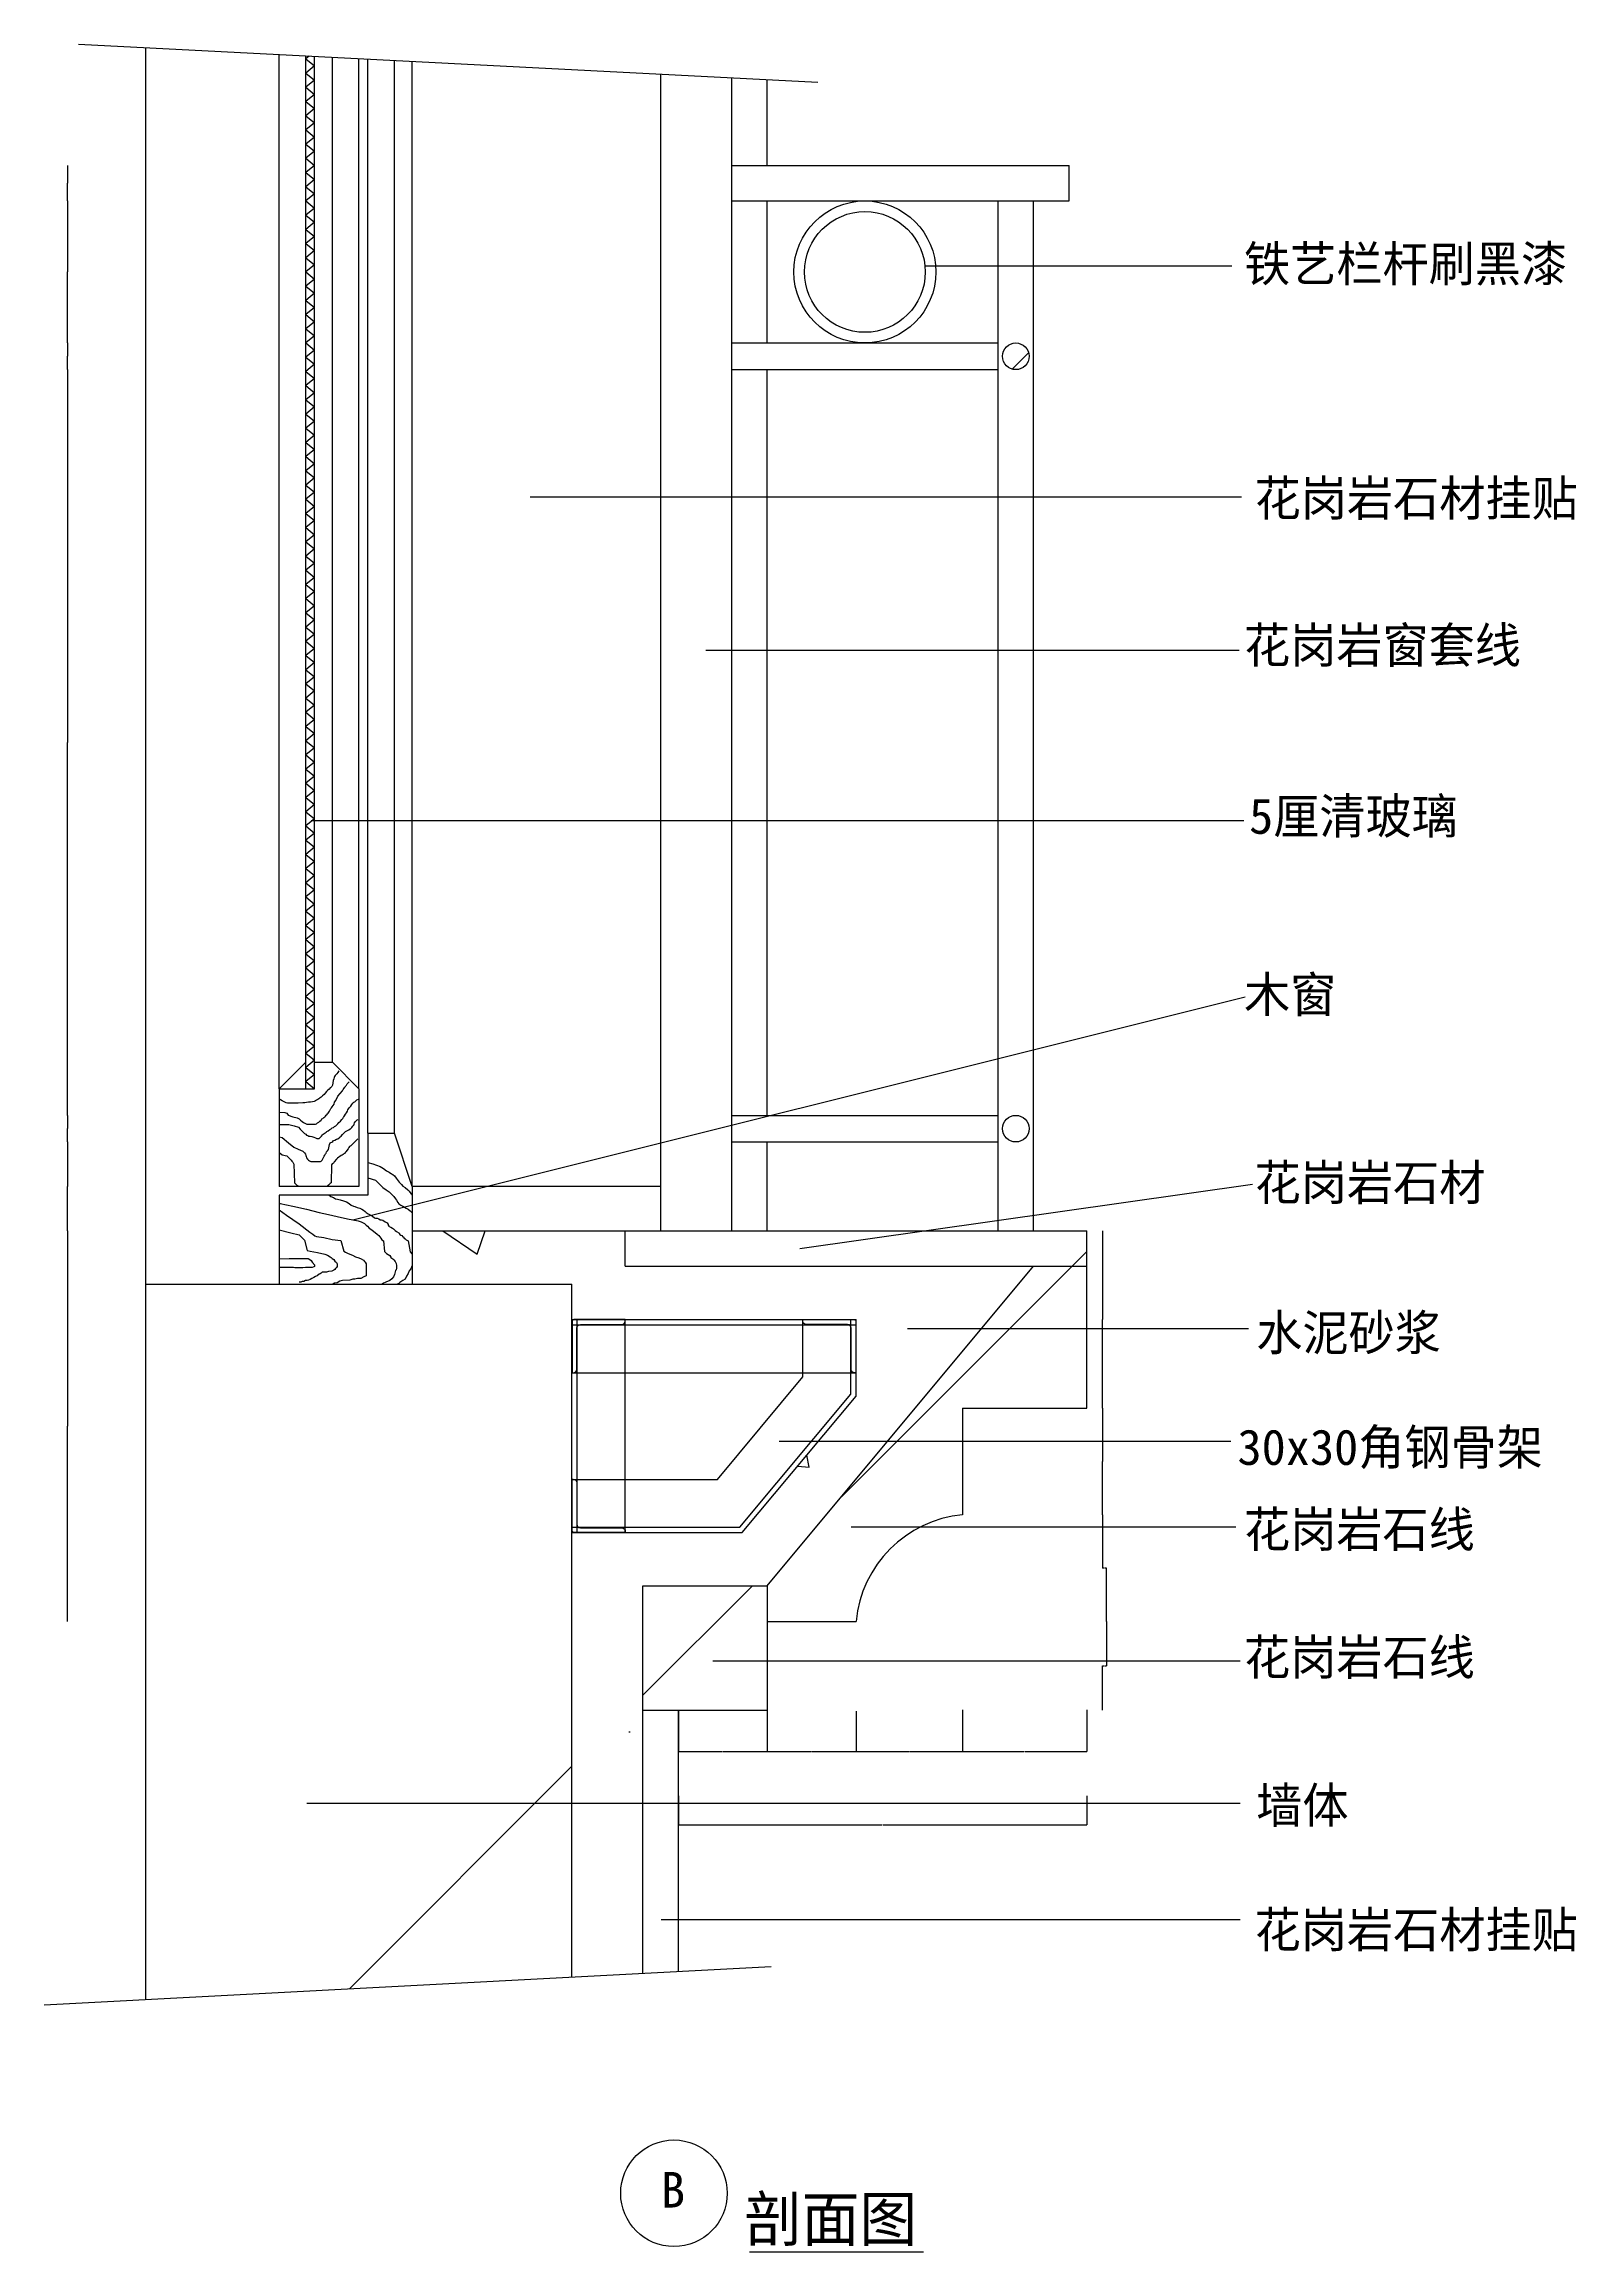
# Model space of a CAD drawing. Header units: metres. Extents: x 279 to 9021, y 399 to 11254.
# Drawn here: x 279 to 4594, y 399 to 6616 of the extents above; entities that cross this region are included whole.
import ezdxf

# ---------------------------------------------------------------- set-up
doc = ezdxf.new("R2010")
doc.units = ezdxf.units.M
for name, color, linetype in [('2', 2, 'Continuous'), ('3', 3, 'Continuous'), ('4', 4, 'Continuous'), ('7', 7, 'Continuous'), ('BH', 3, 'Continuous'), ('DIM', 3, 'Continuous'), ('TEXT', 3, 'Continuous')]:
    doc.layers.add(name, color=color, linetype=linetype)
doc.dimstyles.get("Standard").update_dxf_attribs({"dimtxt": 2.5, "dimasz": 2.5, "dimexe": 1.25, "dimexo": 0.625, "dimtad": 1, "dimcen": 2.5, "dimazin": 3, "dimtfac": 1, "dimtmove": 0, "dimatfit": 3})

# ---------------------------------------------------------------- blocks, each defined once
blk = doc.blocks.new('BH2')
at = {"layer": 'BH'}
blk.add_lwpolyline([(0, 32), (5, 28), (0, 24), (5, 20), (0, 16), (5, 12), (0, 8), (5, 4), (0, 0)], dxfattribs=at)
blk = doc.blocks.new('ST-L30')
at = {"layer": '4'}
blk.add_lwpolyline([(0, 1, 0.41), (1, 0), (30, 0), (30, 0.67, 0.41), (28, 2.67), (4.67, 2.67, -0.41), (2.67, 4.67), (2.67, 28, 0.41), (0.67, 30), (0, 30)], format="xyb", close=True, dxfattribs=at)
blk = doc.blocks.new('*D3')
for p, q in [((344.69, 5736.79), (344.44, 5736.79)), ((344.94, 5774.29), (344.94, 5736.79)), ((344.94, 5699.29), (344.94, 5736.79)), ((344.94, 5736.79), (344.94, 5736.79)), ((345.19, 5736.79), (345.44, 5736.79))]:
    blk.add_line(p, q)
at = {"layer": 'Defpoints'}
for p in [(344.94, 5774.29), (344.94, 5736.79), (344.94, 5699.29)]:
    blk.add_point(p, dxfattribs=at)
at = {"layer": 'DIM', "insert": (344.94, 5737.915), "char_height": 1, "attachment_point": 5}
blk.add_mtext('15', dxfattribs=at)
blk = doc.blocks.new('*D4')
for p, q in [((344.94, 6174.29), (344.94, 5974.29)), ((344.69, 5974.29), (344.44, 5974.29)), ((344.94, 5774.29), (344.94, 5974.29)), ((344.94, 5974.29), (344.94, 5974.29)), ((345.19, 5974.29), (345.44, 5974.29))]:
    blk.add_line(p, q)
at = {"layer": 'Defpoints'}
for p in [(344.94, 6174.29), (344.94, 5974.29), (344.94, 5774.29)]:
    blk.add_point(p, dxfattribs=at)
at = {"layer": 'DIM', "insert": (344.94, 5975.415), "char_height": 1, "attachment_point": 5}
blk.add_mtext('80', dxfattribs=at)
blk = doc.blocks.new('*D5')
for p, q in [((344.94, 3524.29), (344.94, 3399.29)), ((344.69, 3399.29), (344.44, 3399.29)), ((344.94, 3274.29), (344.94, 3399.29)), ((344.94, 3399.29), (344.94, 3399.29)), ((345.19, 3399.29), (345.44, 3399.29))]:
    blk.add_line(p, q)
at = {"layer": 'Defpoints'}
for p in [(344.94, 3524.29), (344.94, 3399.29), (344.94, 3274.29)]:
    blk.add_point(p, dxfattribs=at)
at = {"layer": 'DIM', "insert": (344.94, 3400.415), "char_height": 1, "attachment_point": 5}
blk.add_mtext('50', dxfattribs=at)
blk = doc.blocks.new('*D6')
for p, q in [((344.69, 3561.79), (344.44, 3561.79)), ((344.94, 3599.29), (344.94, 3561.79)), ((344.94, 3524.29), (344.94, 3561.79)), ((344.94, 3561.79), (344.94, 3561.79)), ((345.19, 3561.79), (345.44, 3561.79))]:
    blk.add_line(p, q)
at = {"layer": 'Defpoints'}
for p in [(344.94, 3599.29), (344.94, 3561.79), (344.94, 3524.29)]:
    blk.add_point(p, dxfattribs=at)
at = {"layer": 'DIM', "insert": (344.94, 3562.915), "char_height": 1, "attachment_point": 5}
blk.add_mtext('15', dxfattribs=at)
blk = doc.blocks.new('*D7')
for p, q in [((344.94, 3274.29), (344.94, 2724.29)), ((344.69, 2724.29), (344.44, 2724.29)), ((344.94, 2174.29), (344.94, 2724.29)), ((344.94, 2724.29), (344.94, 2724.29)), ((345.19, 2724.29), (345.44, 2724.29))]:
    blk.add_line(p, q)
at = {"layer": 'Defpoints'}
for p in [(344.94, 3274.29), (344.94, 2724.29), (344.94, 2174.29)]:
    blk.add_point(p, dxfattribs=at)
at = {"layer": 'DIM', "insert": (344.94, 2725.415), "char_height": 1, "attachment_point": 5}
blk.add_mtext('220', dxfattribs=at)
blk = doc.blocks.new('*D8')
for p, q in [((344.94, 5699.29), (344.94, 4649.29)), ((344.69, 4649.29), (344.44, 4649.29)), ((344.94, 3599.29), (344.94, 4649.29)), ((344.94, 4649.29), (344.94, 4649.29)), ((345.19, 4649.29), (345.44, 4649.29))]:
    blk.add_line(p, q)
at = {"layer": 'Defpoints'}
for p in [(344.94, 5699.29), (344.94, 4649.29), (344.94, 3599.29)]:
    blk.add_point(p, dxfattribs=at)
at = {"layer": 'DIM', "insert": (344.94, 4650.415), "char_height": 1, "attachment_point": 5}
blk.add_mtext('420', dxfattribs=at)
blk = doc.blocks.new('*D9')
for p, q in [((3260.42, 3274.29), (3260.42, 3024.29)), ((3260.17, 3024.29), (3259.92, 3024.29)), ((3260.42, 2774.29), (3260.42, 3024.29)), ((3260.42, 3024.29), (3260.42, 3024.29)), ((3260.67, 3024.29), (3260.92, 3024.29))]:
    blk.add_line(p, q)
at = {"layer": 'Defpoints'}
for p in [(3260.42, 3274.29), (3260.42, 3024.29), (3260.42, 2774.29)]:
    blk.add_point(p, dxfattribs=at)
at = {"layer": 'DIM', "insert": (3260.42, 3025.415), "char_height": 1, "attachment_point": 5}
blk.add_mtext('100', dxfattribs=at)
blk = doc.blocks.new('*D10')
for p, q in [((2866.24, 1924.94), (2866.24, 1808.29)), ((3216.24, 1924.94), (3216.24, 1808.29)), ((2866.49, 1808.29), (3040.24, 1808.29)), ((3042.24, 1808.29), (3215.99, 1808.29))]:
    blk.add_line(p, q)
at = {"layer": 'Defpoints'}
for p in [(2866.24, 1924.94), (3216.24, 1924.94), (2866.24, 1808.29)]:
    blk.add_point(p, dxfattribs=at)
at = {"layer": 'DIM', "insert": (3041.24, 1808.29), "char_height": 1, "attachment_point": 5}
blk.add_mtext('70', dxfattribs=at)
blk = doc.blocks.new('*D11')
for p, q in [((2566.24, 1921.88), (2566.24, 1808.29)), ((2866.24, 1924.94), (2866.24, 1808.29)), ((2566.49, 1808.29), (2715.24, 1808.29)), ((2717.24, 1808.29), (2865.99, 1808.29))]:
    blk.add_line(p, q)
at = {"layer": 'Defpoints'}
for p in [(2566.24, 1921.88), (2866.24, 1924.94), (2566.24, 1808.29)]:
    blk.add_point(p, dxfattribs=at)
at = {"layer": 'DIM', "insert": (2716.24, 1808.29), "char_height": 1, "attachment_point": 5}
blk.add_mtext('60', dxfattribs=at)
blk = doc.blocks.new('*D12')
for p, q in [((2066.24, 1683.29), (2066.24, 1601.35)), ((3216.24, 1683.29), (3216.24, 1601.35)), ((2066.49, 1601.35), (2639.74, 1601.35)), ((2642.74, 1601.35), (3215.99, 1601.35))]:
    blk.add_line(p, q)
at = {"layer": 'Defpoints'}
for p in [(2066.24, 1683.29), (3216.24, 1683.29), (2066.24, 1601.35)]:
    blk.add_point(p, dxfattribs=at)
at = {"layer": 'DIM', "insert": (2641.24, 1601.35), "char_height": 1, "attachment_point": 5}
blk.add_mtext('230', dxfattribs=at)
blk = doc.blocks.new('*D13')
for p, q in [((2316.24, 1924.29), (2316.24, 1808.29)), ((2566.24, 1921.88), (2566.24, 1808.29)), ((2316.49, 1808.29), (2440.24, 1808.29)), ((2442.24, 1808.29), (2565.99, 1808.29))]:
    blk.add_line(p, q)
at = {"layer": 'Defpoints'}
for p in [(2316.24, 1924.29), (2566.24, 1921.88), (2316.24, 1808.29)]:
    blk.add_point(p, dxfattribs=at)
at = {"layer": 'DIM', "insert": (2441.24, 1808.29), "char_height": 1, "attachment_point": 5}
blk.add_mtext('50', dxfattribs=at)
blk = doc.blocks.new('*D14')
for p, q in [((2066.24, 1924.29), (2066.24, 1808.29)), ((2316.24, 1924.29), (2316.24, 1808.29)), ((2066.49, 1808.29), (2190.24, 1808.29)), ((2192.24, 1808.29), (2315.99, 1808.29))]:
    blk.add_line(p, q)
at = {"layer": 'Defpoints'}
for p in [(2066.24, 1924.29), (2316.24, 1924.29), (2066.24, 1808.29)]:
    blk.add_point(p, dxfattribs=at)
at = {"layer": 'DIM', "insert": (2191.24, 1808.29), "char_height": 1, "attachment_point": 5}
blk.add_mtext('50', dxfattribs=at)
blk = doc.blocks.new('*D15')
for p, q in [((3260.42, 2474.29), (3260.42, 2324.29)), ((3265.1, 2324.29), (3260.17, 2324.29)), ((3272.03, 2324.29), (3267.1, 2324.29)), ((3271.78, 2174.29), (3271.78, 2324.29))]:
    blk.add_line(p, q)
at = {"layer": 'Defpoints'}
for p in [(3260.42, 2474.29), (3271.78, 2324.29), (3271.78, 2174.29)]:
    blk.add_point(p, dxfattribs=at)
at = {"layer": 'DIM', "insert": (3266.1, 2324.29), "char_height": 1, "attachment_point": 5}
blk.add_mtext('60', dxfattribs=at)
blk = doc.blocks.new('*D16')
for p, q in [((3271.78, 2174.29), (3271.78, 2049.29)), ((3260.42, 1924.29), (3260.42, 2049.29)), ((3260.67, 2049.29), (3265.1, 2049.29)), ((3267.1, 2049.29), (3271.53, 2049.29))]:
    blk.add_line(p, q)
at = {"layer": 'Defpoints'}
for p in [(3271.78, 2174.29), (3260.42, 2049.29), (3260.42, 1924.29)]:
    blk.add_point(p, dxfattribs=at)
at = {"layer": 'DIM', "insert": (3266.1, 2049.29), "char_height": 1, "attachment_point": 5}
blk.add_mtext('50', dxfattribs=at)
blk = doc.blocks.new('*D17')
for p, q in [((3260.42, 2774.29), (3260.42, 2624.29)), ((3260.17, 2624.29), (3259.92, 2624.29)), ((3260.42, 2474.29), (3260.42, 2624.29)), ((3260.42, 2624.29), (3260.42, 2624.29)), ((3260.67, 2624.29), (3260.92, 2624.29))]:
    blk.add_line(p, q)
at = {"layer": 'Defpoints'}
for p in [(3260.42, 2774.29), (3260.42, 2624.29), (3260.42, 2474.29)]:
    blk.add_point(p, dxfattribs=at)
at = {"layer": 'DIM', "insert": (3260.42, 2625.415), "char_height": 1, "attachment_point": 5}
blk.add_mtext('60', dxfattribs=at)
blk = doc.blocks.new('*D29')
for p, q in [((344.69, 6224.29), (344.44, 6224.29)), ((344.94, 6274.29), (344.94, 6224.29)), ((344.94, 6174.29), (344.94, 6224.29)), ((344.94, 6224.29), (344.94, 6224.29)), ((345.19, 6224.29), (345.44, 6224.29))]:
    blk.add_line(p, q)
at = {"layer": 'Defpoints'}
for p in [(344.94, 6274.29), (344.94, 6224.29), (344.94, 6174.29)]:
    blk.add_point(p, dxfattribs=at)
at = {"layer": 'DIM', "insert": (344.94, 6225.415), "char_height": 1, "attachment_point": 5}
blk.add_mtext('20', dxfattribs=at)

msp = doc.modelspace()

# ---------------------------------------------------------------- hatches: boundary and pattern name
at = {"layer": '3'}
h = msp.add_hatch(dxfattribs=at)
h.set_pattern_fill('ANSI31', scale=100)
h.paths.add_polyline_path([(3053.74, 5736.79, 1), (2978.74, 5736.79, 1)])
h = msp.add_hatch(dxfattribs=at)
h.set_pattern_fill('ANSI31', scale=100)
h.paths.add_polyline_path([(3053.74, 3561.79, 1), (2978.74, 3561.79, 1)])
at = {"layer": 'BH'}
h = msp.add_hatch(dxfattribs=at)
h.set_pattern_fill('ANSI33', scale=300)
h.paths.add_polyline_path([(3216.24, 2774.29), (3216.24, 3174.29), (3066.24, 3174.29), (2316.24, 2274.29), (2066.24, 2274.29), (2066.24, 2174.29), (2566.24, 2174.29, -0.36), (2866.24, 2474.29), (2866.24, 2774.29)])
h.paths.add_polyline_path([(2066.24, 1924.29), (2316.24, 1924.29), (2316.24, 2174.29), (2066.24, 2174.29)])
h.paths.add_polyline_path([(1966.24, 1183.22), (2066.24, 1188.48), (2066.24, 2274.29), (1966.24, 2274.29)])
h.paths.add_polyline_path([(1916.24, 3274.29), (1916.24, 3174.29), (3216.24, 3174.29), (3216.24, 3274.29)])
h.paths.add_polyline_path([(2016.24, 3274.29), (2016.24, 3399.29), (1316.24, 3399.29), (1316.24, 3274.29)])
h = msp.add_hatch(dxfattribs=at)
h.set_pattern_fill('AR-CONC', scale=15)
h.paths.add_polyline_path([(2566.24, 3024.29), (2566.24, 2808.6), (2245.99, 2424.29), (1766.24, 2424.29), (1766.24, 1172.71), (1966.24, 1183.22), (1966.24, 2274.29), (2316.24, 2274.29), (3066.24, 3174.29), (1916.24, 3174.29), (1916.24, 3274.29), (1316.24, 3274.29), (1316.24, 3124.29), (1766.24, 3124.29), (1766.24, 3024.29)])
h = msp.add_hatch(dxfattribs=at)
h.set_pattern_fill('ANSI31', scale=1500)
h.paths.add_polyline_path([(1766.24, 3124.29), (566.24, 3124.29), (566.24, 1109.59), (1766.24, 1172.71)])

# ---------------------------------------------------------------- linework, layer by layer
at = {"layer": '2'}
for p, q in [((566.24, 1109.59), (566.24, 3124.29)), ((566.24, 3124.29), (1766.24, 3124.29)), ((1766.24, 1172.71), (1766.24, 3124.29))]:
    msp.add_line(p, q, dxfattribs=at)
at = {"layer": '3'}
for p, q in [((376.45, 6615.8), (2458.78, 6509.15)), ((1091.24, 3749.29), (1091.24, 6579.19)), ((1266.24, 3549.29), (1266.24, 6570.23)), ((279.48, 1094.51), (2327.67, 1202.23))]:
    msp.add_line(p, q, dxfattribs=at)
for radius in [200, 170]:
    msp.add_circle((2591.24, 5974.29), radius, dxfattribs=at)
at = {"layer": '4'}
for p, q in [((566.24, 3124.29), (566.24, 6606.08)), ((2016.24, 3399.29), (2016.24, 6531.81)), ((2216.24, 3274.29), (2216.24, 6521.57)), ((2316.24, 6274.29), (2316.24, 6516.45)), ((2316.24, 5774.29), (2316.24, 6174.29)), ((2316.24, 3599.29), (2316.24, 5699.29)), ((1016.24, 3749.29), (941.24, 3674.29)), ((1041.24, 3749.29), (1091.24, 3749.29)), ((1091.24, 3749.29), (1166.24, 3674.29)), ((941.24, 3674.29), (941.24, 3399.29)), ((941.24, 3674.29), (1041.24, 3674.29)), ((1166.24, 3674.29), (1166.24, 3399.29)), ((1191.24, 3549.29), (1266.24, 3549.29)), ((1191.24, 3549.29), (1191.24, 3374.29)), ((1316.24, 3399.29), (1266.24, 3549.29)), ((2316.24, 3274.29), (2316.24, 3524.29)), ((1166.24, 3399.29), (941.24, 3399.29)), ((1191.24, 3374.29), (941.24, 3374.29)), ((941.24, 3374.29), (941.24, 3124.29)), ((2016.24, 3399.29), (1316.24, 3399.29)), ((1316.24, 3399.29), (1316.24, 3124.29)), ((2016.24, 3274.29), (2016.24, 3399.29)), ((1316.24, 3274.29), (2016.24, 3274.29)), ((1916.24, 3274.29), (3216.24, 3274.29)), ((1916.24, 3174.29), (1916.24, 3274.29)), ((3216.24, 2774.29), (3216.24, 3274.29)), ((1916.24, 3174.29), (3216.24, 3174.29)), ((2316.24, 2274.29), (3066.24, 3174.29)), ((1766.24, 3024.29), (2566.24, 3024.29)), ((2566.24, 2808.6), (2566.24, 3024.29)), ((2245.99, 2424.29), (2566.24, 2808.6)), ((2866.24, 2774.29), (3216.24, 2774.29)), ((2866.24, 2774.29), (2866.24, 2474.29)), ((1766.24, 2424.29), (2245.99, 2424.29)), ((1966.24, 2274.29), (2316.24, 2274.29)), ((1966.24, 1183.22), (1966.24, 2274.29)), ((2316.24, 2274.29), (2316.24, 1924.29)), ((2316.24, 2174.29), (2566.24, 2174.29)), ((1966.24, 1924.29), (2316.24, 1924.29)), ((2066.24, 1188.48), (2066.24, 1924.29))]:
    msp.add_line(p, q, dxfattribs=at)
msp.add_arc((2897.76, 2142.77), 333.02, 95.43, 174.57, dxfattribs=at)
at = {"layer": '7'}
for p, q in [((941.24, 3674.29), (941.24, 6586.87)), ((1016.24, 3674.29), (1016.24, 6583.03)), ((1041.24, 3674.29), (1041.24, 6581.75)), ((1166.24, 3674.29), (1166.24, 6575.35)), ((1191.24, 3549.29), (1191.24, 6574.07)), ((1316.24, 3399.29), (1316.24, 6567.67)), ((2216.24, 6274.29), (3166.24, 6274.29)), ((3166.24, 6174.29), (3166.24, 6274.29)), ((2216.24, 6174.29), (3166.24, 6174.29)), ((2966.24, 3274.29), (2966.24, 6174.29)), ((3066.24, 3274.29), (3066.24, 6174.29)), ((2216.24, 5774.29), (2966.24, 5774.29)), ((2216.24, 5699.29), (2966.24, 5699.29)), ((2216.24, 3599.29), (2966.24, 3599.29)), ((2216.24, 3524.29), (2966.24, 3524.29)), ((1766.24, 3009.29), (2566.24, 3009.29)), ((1781.24, 2424.29), (1781.24, 3024.29)), ((1916.24, 2424.29), (1916.24, 3024.29)), ((2416.24, 2862.91), (2416.24, 3024.29)), ((2551.24, 2814.03), (2551.24, 3024.29)), ((1766.24, 2874.29), (2566.24, 2874.29)), ((2175.73, 2574.29), (2416.24, 2862.91)), ((2238.96, 2439.29), (2551.24, 2814.03)), ((1766.24, 2574.29), (2175.73, 2574.29)), ((1766.24, 2439.29), (2238.96, 2439.29))]:
    msp.add_line(p, q, dxfattribs=at)
for centre in [(3016.24, 5736.79), (3016.24, 3561.79)]:
    msp.add_circle(centre, 37.5, dxfattribs=at)
at = {"layer": 'BH'}
for p, q in [((1078.69, 3670), (1075.06, 3666.37)), ((1082.31, 3672.72), (1078.69, 3670)), ((1085.03, 3676.35), (1082.31, 3672.72)), ((1086.84, 3678.17), (1085.03, 3676.35)), ((1089.56, 3680.89), (1086.84, 3678.17)), ((1091.37, 3684.52), (1089.56, 3680.89)), ((1093.19, 3697.23), (1091.37, 3684.52)), ((1095, 3701.76), (1093.19, 3697.23)), ((1096.81, 3706.3), (1095, 3701.76)), ((1097.72, 3709.03), (1096.81, 3706.3)), ((1099.53, 3711.75), (1097.72, 3709.03)), ((1101.34, 3713.56), (1099.53, 3711.75)), ((1104.06, 3716.29), (1101.34, 3713.56)), ((1106.78, 3719.92), (1104.06, 3716.29)), ((1109.5, 3724.45), (1106.78, 3719.92)), ((1106.78, 3653.66), (1119.47, 3668.19)), ((1119.47, 3668.19), (1122.19, 3671.82)), ((1122.19, 3671.82), (1124.91, 3675.45)), ((1124.91, 3675.45), (1126.72, 3679.08)), ((1126.72, 3679.08), (1128.53, 3680.89)), ((1128.53, 3680.89), (1129.44, 3682.71)), ((1129.44, 3682.71), (1131.25, 3684.52)), ((1131.25, 3684.52), (1133.07, 3688.15)), ((1133.07, 3688.15), (1135.78, 3690.87)), ((1135.78, 3690.87), (1138.5, 3693.6)), ((942.73, 3644.59), (941.24, 3646.08)), ((941.24, 3608.29), (942.73, 3608.29)), ((945.45, 3642.77), (942.73, 3644.59)), ((942.73, 3608.29), (957.24, 3607.38)), ((949.98, 3640.05), (945.45, 3642.77)), ((953.61, 3638.24), (949.98, 3640.05)), ((957.24, 3636.42), (953.61, 3638.24)), ((960.86, 3634.61), (957.24, 3636.42)), ((957.24, 3607.38), (962.67, 3605.56)), ((965.39, 3633.7), (960.86, 3634.61)), ((995.3, 3633.7), (965.39, 3633.7)), ((1007.99, 3634.61), (995.3, 3633.7)), ((1013.43, 3634.61), (1007.99, 3634.61)), ((1018.87, 3635.51), (1013.43, 3634.61)), ((1024.3, 3636.42), (1018.87, 3635.51)), ((1029.74, 3636.42), (1024.3, 3636.42)), ((1035.18, 3637.33), (1029.74, 3636.42)), ((1039.71, 3638.24), (1035.18, 3637.33)), ((1044.24, 3640.05), (1039.71, 3638.24)), ((1046.96, 3641.87), (1044.24, 3640.05)), ((1050.59, 3643.68), (1046.96, 3641.87)), ((1053.31, 3645.5), (1050.59, 3643.68)), ((1055.12, 3647.31), (1053.31, 3645.5)), ((1056.93, 3648.22), (1055.12, 3647.31)), ((1059.65, 3650.94), (1056.93, 3648.22)), ((1063.28, 3654.57), (1059.65, 3650.94)), ((1067.81, 3658.2), (1063.28, 3654.57)), ((1071.43, 3661.83), (1067.81, 3658.2)), ((1075.06, 3666.37), (1071.43, 3661.83)), ((1079.59, 3605.56), (1083.22, 3611.01)), ((1083.22, 3611.01), (1086.84, 3618.27)), ((1086.84, 3618.27), (1088.65, 3620.09)), ((1088.65, 3620.09), (1090.47, 3623.72)), ((1090.47, 3623.72), (1093.19, 3627.35)), ((1093.19, 3627.35), (1095.91, 3630.98)), ((1095.91, 3630.98), (1097.72, 3636.42)), ((1097.72, 3636.42), (1101.34, 3640.96)), ((1101.34, 3640.96), (1106.78, 3653.66)), ((1128.53, 3602.84), (1131.25, 3606.47)), ((1131.25, 3606.47), (1133.97, 3611.01)), ((1133.97, 3611.01), (1134.88, 3614.64)), ((1134.88, 3614.64), (1136.69, 3617.36)), ((1136.69, 3617.36), (1139.41, 3620.99)), ((1139.41, 3620.99), (1141.22, 3622.81)), ((1141.22, 3622.81), (1143.04, 3625.53)), ((1143.04, 3625.53), (1145.75, 3630.07)), ((1145.75, 3630.07), (1149.38, 3633.7)), ((1149.38, 3633.7), (1152.1, 3636.42)), ((1152.1, 3636.42), (1154.82, 3637.33)), ((1154.82, 3637.33), (1160.26, 3642.77)), ((1160.26, 3642.77), (1164.79, 3644.59)), ((941.24, 3573.8), (969.02, 3573.8)), ((962.67, 3605.56), (967.21, 3600.12)), ((967.21, 3600.12), (979.89, 3595.58)), ((969.02, 3573.8), (983.52, 3570.17)), ((979.89, 3595.58), (992.58, 3591.95)), ((983.52, 3570.17), (996.21, 3565.63)), ((992.58, 3591.95), (998.02, 3589.23)), ((996.21, 3565.63), (1000.74, 3560.19)), ((998.02, 3589.23), (1001.65, 3585.6)), ((1000.74, 3560.19), (1005.27, 3555.65)), ((1001.65, 3585.6), (1006.18, 3581.97)), ((1005.27, 3555.65), (1008.9, 3552.02)), ((1006.18, 3581.97), (1009.8, 3579.25)), ((1008.9, 3552.02), (1012.52, 3548.39)), ((1009.8, 3579.25), (1013.43, 3577.43)), ((1012.52, 3548.39), (1016.15, 3546.57)), ((1013.43, 3577.43), (1017.05, 3575.61)), ((1016.15, 3546.57), (1018.87, 3543.85)), ((1017.05, 3575.61), (1019.77, 3574.71)), ((1018.87, 3543.85), (1022.49, 3542.94)), ((1019.77, 3574.71), (1044.24, 3574.71)), ((1044.24, 3574.71), (1046.96, 3575.61)), ((1046.96, 3575.61), (1049.68, 3578.34)), ((1049.68, 3578.34), (1053.31, 3580.15)), ((1053.31, 3580.15), (1056.03, 3582.88)), ((1056.03, 3582.88), (1059.65, 3585.6)), ((1059.65, 3585.6), (1061.46, 3589.23)), ((1060.56, 3541.13), (1063.28, 3544.76)), ((1061.46, 3589.23), (1064.18, 3590.14)), ((1063.28, 3544.76), (1065.09, 3546.57)), ((1064.18, 3590.14), (1066.9, 3592.86)), ((1065.09, 3546.57), (1067.81, 3548.39)), ((1066.9, 3592.86), (1069.62, 3594.67)), ((1067.81, 3548.39), (1071.43, 3550.2)), ((1069.62, 3594.67), (1072.34, 3597.4)), ((1071.43, 3550.2), (1074.15, 3552.02)), ((1072.34, 3597.4), (1074.15, 3600.12)), ((1074.15, 3600.12), (1075.97, 3601.03)), ((1074.15, 3552.02), (1075.97, 3553.83)), ((1075.97, 3601.03), (1077.78, 3603.75)), ((1075.97, 3553.83), (1079.59, 3555.65)), ((1077.78, 3603.75), (1079.59, 3605.56)), ((1079.59, 3555.65), (1084.12, 3559.28)), ((1084.12, 3559.28), (1087.75, 3561.09)), ((1087.75, 3561.09), (1090.47, 3563.82)), ((1090.47, 3563.82), (1094.09, 3564.72)), ((1094.09, 3564.72), (1097.72, 3567.45)), ((1097.72, 3567.45), (1101.34, 3570.17)), ((1101.34, 3570.17), (1104.06, 3572.89)), ((1104.06, 3572.89), (1106.78, 3575.61)), ((1106.78, 3575.61), (1109.5, 3579.25)), ((1109.5, 3579.25), (1114.03, 3582.88)), ((1114.03, 3582.88), (1117.66, 3587.41)), ((1115.84, 3540.22), (1119.47, 3545.67)), ((1117.66, 3587.41), (1120.38, 3590.14)), ((1119.47, 3545.67), (1122.19, 3547.48)), ((1120.38, 3590.14), (1123.1, 3593.77)), ((1122.19, 3547.48), (1128.53, 3553.83)), ((1123.1, 3593.77), (1124, 3595.58)), ((1124, 3595.58), (1125.81, 3598.3)), ((1125.81, 3598.3), (1128.53, 3602.84)), ((1128.53, 3553.83), (1130.35, 3554.74)), ((1130.35, 3554.74), (1133.97, 3556.56)), ((1133.97, 3556.56), (1137.6, 3558.37)), ((1137.6, 3558.37), (1141.22, 3561.09)), ((1141.22, 3561.09), (1143.04, 3562)), ((1143.04, 3562), (1145.75, 3564.72)), ((1145.75, 3564.72), (1147.57, 3567.45)), ((1147.57, 3567.45), (1149.38, 3569.26)), ((1149.38, 3569.26), (1150.29, 3571.08)), ((1150.29, 3571.08), (1152.1, 3571.98)), ((1152.1, 3571.98), (1153, 3574.71)), ((1153, 3574.71), (1153.91, 3578.34)), ((1153.91, 3578.34), (1156.63, 3581.97)), ((1156.63, 3581.97), (1161.16, 3586.51)), ((1161.16, 3586.51), (1163.88, 3587.41)), ((941.24, 3538.78), (949.98, 3536.59)), ((941.24, 3493.65), (944.55, 3493.03)), ((944.55, 3493.03), (949.98, 3488.49)), ((949.98, 3536.59), (968.11, 3522.07)), ((949.98, 3488.49), (962.67, 3484.86)), ((962.67, 3484.86), (967.21, 3481.23)), ((968.11, 3522.07), (982.61, 3509.36)), ((982.61, 3509.36), (995.3, 3503.92)), ((995.3, 3503.92), (1007.99, 3498.47)), ((1007.99, 3498.47), (1012.52, 3493.93)), ((1012.52, 3493.93), (1015.24, 3490.3)), ((1015.24, 3490.3), (1016.15, 3486.67)), ((1016.15, 3486.67), (1017.96, 3483.04)), ((1017.96, 3483.04), (1018.87, 3479.41)), ((1022.49, 3542.94), (1025.21, 3541.13)), ((1025.21, 3541.13), (1028.84, 3540.22)), ((1028.84, 3540.22), (1033.37, 3539.31)), ((1033.37, 3539.31), (1038.81, 3537.5)), ((1038.81, 3537.5), (1044.24, 3535.68)), ((1044.24, 3535.68), (1047.87, 3533.87)), ((1047.87, 3533.87), (1054.21, 3533.87)), ((1054.21, 3533.87), (1057.84, 3537.5)), ((1057.84, 3537.5), (1060.56, 3541.13)), ((1062.37, 3473.06), (1067.81, 3483.95)), ((1067.81, 3483.95), (1070.53, 3487.58)), ((1070.53, 3487.58), (1072.34, 3491.21)), ((1072.34, 3491.21), (1074.15, 3493.03)), ((1074.15, 3493.03), (1075.06, 3496.66)), ((1075.06, 3496.66), (1077.78, 3499.38)), ((1077.78, 3499.38), (1080.5, 3503.01)), ((1080.5, 3503.01), (1083.22, 3517.53)), ((1083.22, 3517.53), (1085.03, 3522.07)), ((1085.03, 3522.07), (1086.84, 3522.98)), ((1086.84, 3522.98), (1089.56, 3523.88)), ((1089.56, 3523.88), (1092.28, 3525.7)), ((1092.28, 3525.7), (1094.09, 3528.42)), ((1094.09, 3528.42), (1098.62, 3529.33)), ((1098.62, 3529.33), (1103.16, 3532.05)), ((1103.16, 3532.05), (1106.78, 3532.96)), ((1106.78, 3532.96), (1110.41, 3535.68)), ((1112.22, 3483.04), (1109.5, 3481.23)), ((1110.41, 3535.68), (1113.13, 3538.41)), ((1115.84, 3485.77), (1112.22, 3483.04)), ((1113.13, 3538.41), (1115.84, 3540.22)), ((1118.56, 3487.58), (1115.84, 3485.77)), ((1121.28, 3489.4), (1118.56, 3487.58)), ((1124, 3491.21), (1121.28, 3489.4)), ((1125.81, 3492.12), (1124, 3491.21)), ((1126.72, 3493.03), (1125.81, 3492.12)), ((1128.53, 3495.75), (1126.72, 3493.03)), ((1130.35, 3497.56), (1128.53, 3495.75)), ((1132.16, 3500.29), (1130.35, 3497.56)), ((1135.78, 3504.83), (1132.16, 3500.29)), ((1137.6, 3508.46), (1135.78, 3504.83)), ((1139.41, 3511.18), (1137.6, 3508.46)), ((1143.04, 3513.9), (1139.41, 3511.18)), ((1148.47, 3518.44), (1143.04, 3513.9)), ((1162.97, 3532.96), (1148.47, 3518.44)), ((967.21, 3481.23), (970.83, 3477.6)), ((970.83, 3477.6), (975.36, 3473.06)), ((975.36, 3473.06), (977.18, 3470.34)), ((977.18, 3470.34), (979.89, 3467.62)), ((979.89, 3467.62), (982.61, 3462.17)), ((982.61, 3462.17), (984.43, 3409.45)), ((1018.87, 3479.41), (1021.59, 3475.78)), ((1021.59, 3475.78), (1024.3, 3473.06)), ((1024.3, 3473.06), (1027.02, 3471.25)), ((1027.02, 3471.25), (1030.65, 3469.43)), ((1030.65, 3469.43), (1057.84, 3469.43)), ((1057.84, 3469.43), (1059.65, 3470.34)), ((1059.65, 3470.34), (1062.37, 3473.06)), ((1088.65, 3460.36), (1087.75, 3409.45)), ((1090.47, 3463.08), (1088.65, 3460.36)), ((1094.09, 3464.89), (1090.47, 3463.08)), ((1095, 3466.71), (1094.09, 3464.89)), ((1095.91, 3468.52), (1095, 3466.71)), ((1103.16, 3475.78), (1095.91, 3468.52)), ((1105.88, 3478.51), (1103.16, 3475.78)), ((1109.5, 3481.23), (1105.88, 3478.51)), ((1191.24, 3466.78), (1205.48, 3462.71)), ((1191.24, 3423.42), (1212.9, 3416.64)), ((1205.48, 3462.71), (1226.26, 3455.28)), ((1226.26, 3455.28), (1235.16, 3449.33)), ((1235.16, 3449.33), (1244.07, 3443.39)), ((1244.07, 3443.39), (1251.49, 3438.93)), ((1251.49, 3438.93), (1257.43, 3434.47)), ((1257.43, 3434.47), (1261.88, 3432.99)), ((1261.88, 3432.99), (1266.33, 3428.53)), ((1266.33, 3428.53), (1270.78, 3422.58)), ((1270.78, 3422.58), (1279.69, 3410.69)), ((984.43, 3409.45), (985.33, 3408.54)), ((985.33, 3408.54), (988.05, 3405.82)), ((988.05, 3405.82), (990.77, 3403.09)), ((990.77, 3403.09), (994.4, 3401.28)), ((1080.5, 3403.09), (1077.78, 3400.37)), ((1085.03, 3407.63), (1080.5, 3403.09)), ((1082.1, 3374.29), (1086.75, 3370.57)), ((1087.75, 3409.45), (1085.03, 3407.63)), ((1086.75, 3370.57), (1094.17, 3367.6)), ((1094.17, 3367.6), (1100.11, 3364.62)), ((1100.11, 3364.62), (1106.05, 3363.14)), ((1106.05, 3363.14), (1113.47, 3361.65)), ((1113.47, 3361.65), (1122.37, 3358.68)), ((1122.37, 3358.68), (1131.28, 3355.71)), ((1212.9, 3416.64), (1233.68, 3395.83)), ((1233.68, 3395.83), (1242.58, 3389.89)), ((1242.58, 3389.89), (1251.49, 3383.94)), ((1251.49, 3383.94), (1258.91, 3376.51)), ((1258.91, 3376.51), (1264.85, 3370.57)), ((1264.85, 3370.57), (1269.3, 3364.62)), ((1269.3, 3364.62), (1272.27, 3360.17)), ((1272.27, 3360.17), (1275.24, 3354.22)), ((1279.69, 3410.69), (1285.62, 3404.75)), ((1285.62, 3404.75), (1290.08, 3400.29)), ((1290.08, 3400.29), (1296.01, 3395.83)), ((1296.01, 3395.83), (1303.43, 3389.89)), ((1303.43, 3389.89), (1307.89, 3385.43)), ((1307.89, 3385.43), (1312.34, 3379.49)), ((1312.34, 3379.49), (1312.34, 3378)), ((1312.34, 3378), (1313.82, 3378)), ((1313.82, 3378), (1315.31, 3375.03)), ((1315.31, 3375.03), (1316.24, 3374.09)), ((941.24, 3351.9), (944.28, 3351.25)), ((941.24, 3333.14), (962.09, 3317.96)), ((944.28, 3351.25), (979.9, 3343.82)), ((962.09, 3317.96), (997.7, 3294.18)), ((979.9, 3343.82), (1018.48, 3334.9)), ((1018.48, 3334.9), (1054.1, 3325.99)), ((1054.1, 3325.99), (1080.82, 3320.04)), ((1080.82, 3320.04), (1104.56, 3314.1)), ((1104.56, 3314.1), (1134.24, 3308.15)), ((1131.28, 3355.71), (1138.7, 3351.25)), ((1134.24, 3308.15), (1163.93, 3302.21)), ((1138.7, 3351.25), (1144.63, 3346.79)), ((1144.63, 3346.79), (1150.57, 3343.82)), ((1150.57, 3343.82), (1155.02, 3342.33)), ((1155.02, 3342.33), (1160.96, 3339.36)), ((1160.96, 3339.36), (1168.38, 3337.87)), ((1163.93, 3302.21), (1172.83, 3299.24)), ((1168.38, 3337.87), (1174.32, 3334.9)), ((1172.83, 3299.24), (1181.74, 3294.78)), ((1174.32, 3334.9), (1178.77, 3331.93)), ((1178.77, 3331.93), (1183.22, 3328.96)), ((1183.22, 3328.96), (1186.19, 3325.99)), ((1186.19, 3325.99), (1192.12, 3321.53)), ((1192.12, 3321.53), (1204, 3315.58)), ((1204, 3315.58), (1209.93, 3311.12)), ((1209.93, 3311.12), (1212.9, 3309.64)), ((1212.9, 3309.64), (1217.35, 3309.64)), ((1217.35, 3309.64), (1221.81, 3308.15)), ((1221.81, 3308.15), (1226.26, 3305.18)), ((1226.26, 3305.18), (1229.23, 3305.18)), ((1229.23, 3305.18), (1233.68, 3303.69)), ((1233.68, 3303.69), (1239.62, 3299.24)), ((1239.62, 3299.24), (1245.55, 3296.26)), ((1245.55, 3296.26), (1248.52, 3291.8)), ((1275.24, 3354.22), (1278.2, 3349.76)), ((1278.2, 3349.76), (1281.17, 3348.28)), ((1281.17, 3348.28), (1284.14, 3346.79)), ((1284.14, 3346.79), (1290.08, 3343.82)), ((1290.08, 3343.82), (1294.53, 3340.85)), ((1294.53, 3340.85), (1298.98, 3337.87)), ((1298.98, 3337.87), (1304.92, 3334.9)), ((1304.92, 3334.9), (1310.85, 3330.44)), ((1310.85, 3330.44), (1315.31, 3325.99)), ((1315.31, 3325.99), (1316.24, 3325.05)), ((941.24, 3277.11), (973.96, 3268.92)), ((973.96, 3268.92), (997.7, 3262.97)), ((997.7, 3294.18), (1027.39, 3270.41)), ((997.7, 3262.97), (1006.61, 3254.06)), ((1006.61, 3254.06), (1012.55, 3248.11)), ((1012.55, 3248.11), (1019.97, 3218.66)), ((1027.39, 3270.41), (1036.29, 3264.46)), ((1036.29, 3264.46), (1042.23, 3260)), ((1042.23, 3260), (1046.68, 3258.52)), ((1046.68, 3258.52), (1067.46, 3255.54)), ((1067.46, 3255.54), (1091.2, 3249.6)), ((1091.2, 3249.6), (1114.95, 3246.63)), ((1114.95, 3246.63), (1123.86, 3217.17)), ((1181.74, 3294.78), (1186.19, 3290.32)), ((1186.19, 3290.32), (1190.64, 3287.35)), ((1190.64, 3287.35), (1195.09, 3281.4)), ((1195.09, 3281.4), (1202.51, 3276.94)), ((1202.51, 3276.94), (1217.35, 3265.05)), ((1217.35, 3265.05), (1221.81, 3260.6)), ((1221.81, 3260.6), (1224.78, 3257.62)), ((1224.78, 3257.62), (1227.74, 3253.17)), ((1227.74, 3253.17), (1230.71, 3248.71)), ((1230.71, 3248.71), (1235.16, 3245.74)), ((1235.16, 3245.74), (1238.13, 3216.28)), ((1248.52, 3291.8), (1248.52, 3290.32)), ((1248.52, 3290.32), (1250.01, 3287.35)), ((1250.01, 3287.35), (1251.49, 3285.86)), ((1251.49, 3285.86), (1255.94, 3284.37)), ((1255.94, 3284.37), (1260.39, 3281.4)), ((1260.39, 3281.4), (1263.36, 3279.92)), ((1263.36, 3279.92), (1267.81, 3275.46)), ((1267.81, 3275.46), (1272.27, 3272.49)), ((1272.27, 3272.49), (1278.2, 3268.03)), ((1278.2, 3268.03), (1279.69, 3266.54)), ((1279.69, 3266.54), (1281.17, 3263.57)), ((1281.17, 3263.57), (1284.14, 3262.08)), ((1284.14, 3262.08), (1287.11, 3260.6)), ((1287.11, 3260.6), (1290.08, 3257.62)), ((1290.08, 3257.62), (1293.04, 3256.14)), ((1293.04, 3256.14), (1293.04, 3254.65)), ((1293.04, 3254.65), (1296.01, 3251.68)), ((1296.01, 3251.68), (1298.98, 3248.71)), ((1298.98, 3248.71), (1304.92, 3245.74)), ((1304.92, 3245.74), (1310.85, 3214.79)), ((941.24, 3194.77), (942.79, 3194.88)), ((981.38, 3171.1), (941.24, 3171.1)), ((942.79, 3194.88), (969.51, 3196.36)), ((969.51, 3196.36), (1022.93, 3196.36)), ((985.83, 3169.61), (981.38, 3171.1)), ((1015.51, 3171.1), (1008.09, 3169.61)), ((1034.81, 3171.1), (1015.51, 3171.1)), ((1019.97, 3218.66), (1028.87, 3217.17)), ((1022.93, 3196.36), (1027.39, 3193.39)), ((1027.39, 3193.39), (1031.84, 3190.42)), ((1028.87, 3217.17), (1049.65, 3212.71)), ((1031.84, 3190.42), (1034.81, 3185.96)), ((1034.81, 3185.96), (1034.81, 3184.48)), ((1034.81, 3184.48), (1036.29, 3184.48)), ((1039.26, 3172.59), (1034.81, 3171.1)), ((1036.29, 3184.48), (1037.78, 3181.5)), ((1037.78, 3181.5), (1039.26, 3180.02)), ((1039.26, 3180.02), (1040.74, 3178.53)), ((1040.74, 3174.07), (1039.26, 3172.59)), ((1040.74, 3178.53), (1040.74, 3174.07)), ((1049.65, 3212.71), (1070.43, 3208.25)), ((1070.43, 3208.25), (1077.85, 3205.28)), ((1077.85, 3205.28), (1085.27, 3200.82)), ((1085.27, 3200.82), (1088.24, 3199.34)), ((1088.24, 3199.34), (1091.2, 3196.36)), ((1091.2, 3196.36), (1095.66, 3193.39)), ((1095.66, 3193.39), (1098.62, 3188.93)), ((1098.62, 3188.93), (1103.08, 3184.48)), ((1103.08, 3171.1), (1100.11, 3168.13)), ((1103.08, 3184.48), (1104.56, 3181.5)), ((1104.56, 3174.07), (1103.08, 3171.1)), ((1104.56, 3181.5), (1104.56, 3174.07)), ((1123.86, 3217.17), (1128.31, 3214.2)), ((1128.31, 3214.2), (1134.24, 3211.22)), ((1134.24, 3211.22), (1140.18, 3208.25)), ((1140.18, 3208.25), (1147.6, 3205.28)), ((1147.6, 3205.28), (1156.51, 3200.82)), ((1156.51, 3200.82), (1165.41, 3197.85)), ((1165.41, 3197.85), (1172.83, 3194.88)), ((1172.83, 3194.88), (1178.77, 3191.91)), ((1178.77, 3191.91), (1181.74, 3187.45)), ((1181.74, 3187.45), (1183.22, 3185.96)), ((1183.22, 3185.96), (1186.19, 3181.5)), ((1186.19, 3181.5), (1186.19, 3147.32)), ((1238.13, 3216.28), (1244.07, 3210.33)), ((1244.07, 3210.33), (1252.97, 3204.39)), ((1252.97, 3204.39), (1255.94, 3199.93)), ((1255.94, 3199.93), (1255.94, 3198.44)), ((1255.94, 3198.44), (1258.91, 3196.96)), ((1258.91, 3196.96), (1261.88, 3195.47)), ((1261.88, 3195.47), (1264.85, 3192.5)), ((1264.85, 3192.5), (1267.81, 3188.04)), ((1267.81, 3188.04), (1270.78, 3182.1)), ((1270.78, 3182.1), (1272.27, 3176.15)), ((1272.27, 3176.15), (1272.27, 3168.72)), ((1310.85, 3214.79), (1315.31, 3208.85)), ((1313.82, 3171.69), (1312.34, 3167.24)), ((1316.24, 3176.54), (1313.82, 3171.69)), ((1315.31, 3208.85), (1316.24, 3206.97)), ((1008.09, 3169.61), (985.83, 3169.61)), ((1002.16, 3129.49), (997.7, 3129.49)), ((1006.61, 3130.97), (1002.16, 3129.49)), ((1011.06, 3130.97), (1006.61, 3130.97)), ((1015.51, 3133.95), (1011.06, 3130.97)), ((1019.97, 3133.95), (1015.51, 3133.95)), ((1024.42, 3135.43), (1019.97, 3133.95)), ((1028.87, 3136.92), (1024.42, 3135.43)), ((1033.32, 3139.89), (1028.87, 3136.92)), ((1039.26, 3142.86), (1033.32, 3139.89)), ((1043.71, 3145.84), (1039.26, 3142.86)), ((1048.16, 3147.32), (1043.71, 3145.84)), ((1054.1, 3151.78), (1048.16, 3147.32)), ((1057.07, 3153.27), (1054.1, 3151.78)), ((1060.04, 3154.75), (1057.07, 3153.27)), ((1063.01, 3157.73), (1060.04, 3154.75)), ((1074.88, 3157.73), (1063.01, 3157.73)), ((1080.82, 3159.21), (1074.88, 3157.73)), ((1089.72, 3160.7), (1080.82, 3159.21)), ((1095.66, 3163.67), (1089.72, 3160.7)), ((1097.14, 3126.52), (1092.7, 3124.29)), ((1098.62, 3165.16), (1095.66, 3163.67)), ((1104.56, 3128), (1097.14, 3126.52)), ((1100.11, 3168.13), (1098.62, 3165.16)), ((1111.98, 3132.46), (1104.56, 3128)), ((1119.4, 3133.95), (1111.98, 3132.46)), ((1140.18, 3135.43), (1119.4, 3133.95)), ((1149.09, 3138.41), (1140.18, 3135.43)), ((1155.02, 3138.41), (1149.09, 3138.41)), ((1162.44, 3139.89), (1155.02, 3138.41)), ((1171.35, 3139.89), (1162.44, 3139.89)), ((1180.25, 3144.35), (1171.35, 3139.89)), ((1186.19, 3147.32), (1180.25, 3144.35)), ((1235.16, 3127.11), (1231.41, 3124.29)), ((1239.62, 3128.6), (1235.16, 3127.11)), ((1244.07, 3130.08), (1239.62, 3128.6)), ((1247.04, 3131.57), (1244.07, 3130.08)), ((1252.97, 3134.54), (1247.04, 3131.57)), ((1258.91, 3139), (1252.97, 3134.54)), ((1263.36, 3144.94), (1258.91, 3139)), ((1266.33, 3150.89), (1263.36, 3144.94)), ((1267.81, 3158.32), (1266.33, 3150.89)), ((1269.3, 3162.78), (1267.81, 3158.32)), ((1270.78, 3164.26), (1269.3, 3162.78)), ((1272.27, 3168.72), (1270.78, 3164.26)), ((1278.2, 3125.62), (1274.21, 3124.29)), ((1281.17, 3128.6), (1278.2, 3125.62)), ((1284.14, 3130.08), (1281.17, 3128.6)), ((1290.08, 3134.54), (1284.14, 3130.08)), ((1296.01, 3137.51), (1290.08, 3134.54)), ((1300.47, 3146.43), (1296.01, 3137.51)), ((1304.92, 3153.86), (1300.47, 3146.43)), ((1307.89, 3161.29), (1304.92, 3153.86)), ((1312.34, 3167.24), (1307.89, 3161.29))]:
    msp.add_line(p, q, dxfattribs=at)
msp.add_lwpolyline([(1025.57, 6581.75), (1016.24, 6574.29), (1041.24, 6554.29)], dxfattribs=at)
at = {"layer": 'TEXT'}
msp.add_line((2266.33, 398.89), (2756.12, 398.89), dxfattribs=at)
msp.add_circle((2053.37, 563.89), 150, dxfattribs=at)

# ---------------------------------------------------------------- block references
at = {"layer": '3', "xscale": -5, "yscale": 5, "zscale": 5}
for p in [(1041.24, 6394.29), (1041.24, 6234.29), (1041.24, 6074.29), (1041.24, 5914.29), (1041.24, 5754.29), (1041.24, 5594.29), (1041.24, 5434.29), (1041.24, 5274.29), (1041.24, 5114.29), (1041.24, 4954.29), (1041.24, 4794.29), (1041.24, 4634.29), (1041.24, 4474.29), (1041.24, 4314.29), (1041.24, 4154.29), (1041.24, 3994.29), (1041.24, 3834.29), (1041.24, 3674.29)]:
    msp.add_blockref('BH2', p, dxfattribs=at)
at = {"layer": '3', "yscale": 5, "zscale": 5}
for p, xscale, rotation in [((1766.48, 3023.96), 5, 270), ((2566.01, 3023.96), -5, 90), ((1766.48, 2424.63), -5, 270)]:
    msp.add_blockref('ST-L30', p, dxfattribs=dict(at, xscale=xscale, rotation=rotation))

# ---------------------------------------------------------------- texts
at = {"layer": 'TEXT'}
for s, height, p in [('铁艺栏杆刷黑漆', 100, (3659.19, 5947.36)), ('花岗岩石材挂贴', 100, (3688.98, 5287.24)), ('花岗岩窗套线', 100, (3659.19, 4873.29)), ('5厘清玻璃', 100, (3673.36, 4392.07)), ('木窗', 100, (3659.19, 3889.54)), ('花岗岩石材', 100, (3688.98, 3360.22)), ('水泥砂浆', 100, (3693.63, 2937.32)), ('30x30角钢骨架', 100, (3640.66, 2614.97)), ('花岗岩石线', 100, (3659.19, 2383.42)), ('花岗岩石线', 100, (3659.19, 2023.53)), ('墙体', 100, (3693.63, 1606.43)), ('花岗岩石材挂贴', 100, (3688.98, 1255.95)), ('B', 100, (2016.79, 523.67)), ('剖面图', 125, (2251, 428.78))]:
    msp.add_text(s, height=height, dxfattribs=at).set_placement(p)

# ---------------------------------------------------------------- dimensions: what is measured, and where the dimension line sits
at = {"layer": 'DIM'}
for base, p1, p2, text, picture, middle in [((344.94, 6224.29), (344.94, 6174.29), (344.94, 6274.29), '20', '*D29', (344.94, 6225.415)), ((344.94, 5974.29), (344.94, 5774.29), (344.94, 6174.29), '80', '*D4', (344.94, 5975.415)), ((344.94, 5736.79), (344.94, 5699.29), (344.94, 5774.29), '15', '*D3', (344.94, 5737.915)), ((344.94, 4649.29), (344.94, 3599.29), (344.94, 5699.29), '420', '*D8', (344.94, 4650.415)), ((344.94, 3561.79), (344.94, 3524.29), (344.94, 3599.29), '15', '*D6', (344.94, 3562.915)), ((344.94, 3399.29), (344.94, 3274.29), (344.94, 3524.29), '50', '*D5', (344.94, 3400.415)), ((344.94, 2724.29), (344.94, 2174.29), (344.94, 3274.29), '220', '*D7', (344.94, 2725.415)), ((3260.42, 3024.29), (3260.42, 2774.29), (3260.42, 3274.29), '100', '*D9', (3260.42, 3025.415)), ((3260.42, 2624.29), (3260.42, 2474.29), (3260.42, 2774.29), '60', '*D17', (3260.42, 2625.415)), ((3271.78, 2324.29), (3271.78, 2174.29), (3260.42, 2474.29), '60', '*D15', (3266.1, 2324.29)), ((3260.42, 2049.29), (3260.42, 1924.29), (3271.78, 2174.29), '50', '*D16', (3266.1, 2049.29)), ((2066.24, 1808.29), (2066.24, 1924.29), (2316.24, 1924.29), '50', '*D14', (2191.24, 1808.29)), ((2316.24, 1808.29), (2316.24, 1924.29), (2566.24, 1921.88), '50', '*D13', (2441.24, 1808.29)), ((2566.24, 1808.29), (2566.24, 1921.88), (2866.24, 1924.94), '60', '*D11', (2716.24, 1808.29)), ((2866.24, 1808.29), (2866.24, 1924.94), (3216.24, 1924.94), '70', '*D10', (3041.24, 1808.29)), ((2066.24, 1601.35), (2066.24, 1683.29), (3216.24, 1683.29), '230', '*D12', (2641.24, 1601.35))]:
    dim = msp.add_linear_dim(base=base, p1=p1, p2=p2, text=text, dimstyle='Standard', dxfattribs=at)
    dim.commit()
    dim.dimension.update_dxf_attribs({"geometry": picture, "text_midpoint": middle})

# ---------------------------------------------------------------- leaders
for points in [[(2760.2, 5991.71), (3624.55, 5991.71)], [(1648.9, 5340.89), (3651.99, 5340.89)], [(2142.81, 4909.3), (3645.13, 4909.3)], [(1031.52, 4429.75), (3658.85, 4429.75)], [(1149.09, 3305.18), (3662.67, 3932.95)], [(2407.57, 3224.29), (3683.05, 3405.95)], [(2710.85, 2999.25), (3672.15, 2999.25)], [(2349.82, 2681.57), (3621.79, 2681.57)], [(2552.66, 2440.25), (3635.65, 2440.25)], [(2163.27, 2063.54), (3647.81, 2063.54)], [(1019.44, 1662.52), (3647.81, 1662.52)], [(2017.25, 1334.41), (3647.81, 1334.41)]]:
    msp.add_leader(points, dimstyle='Standard', dxfattribs=at)

doc.saveas('drawing.dxf')
